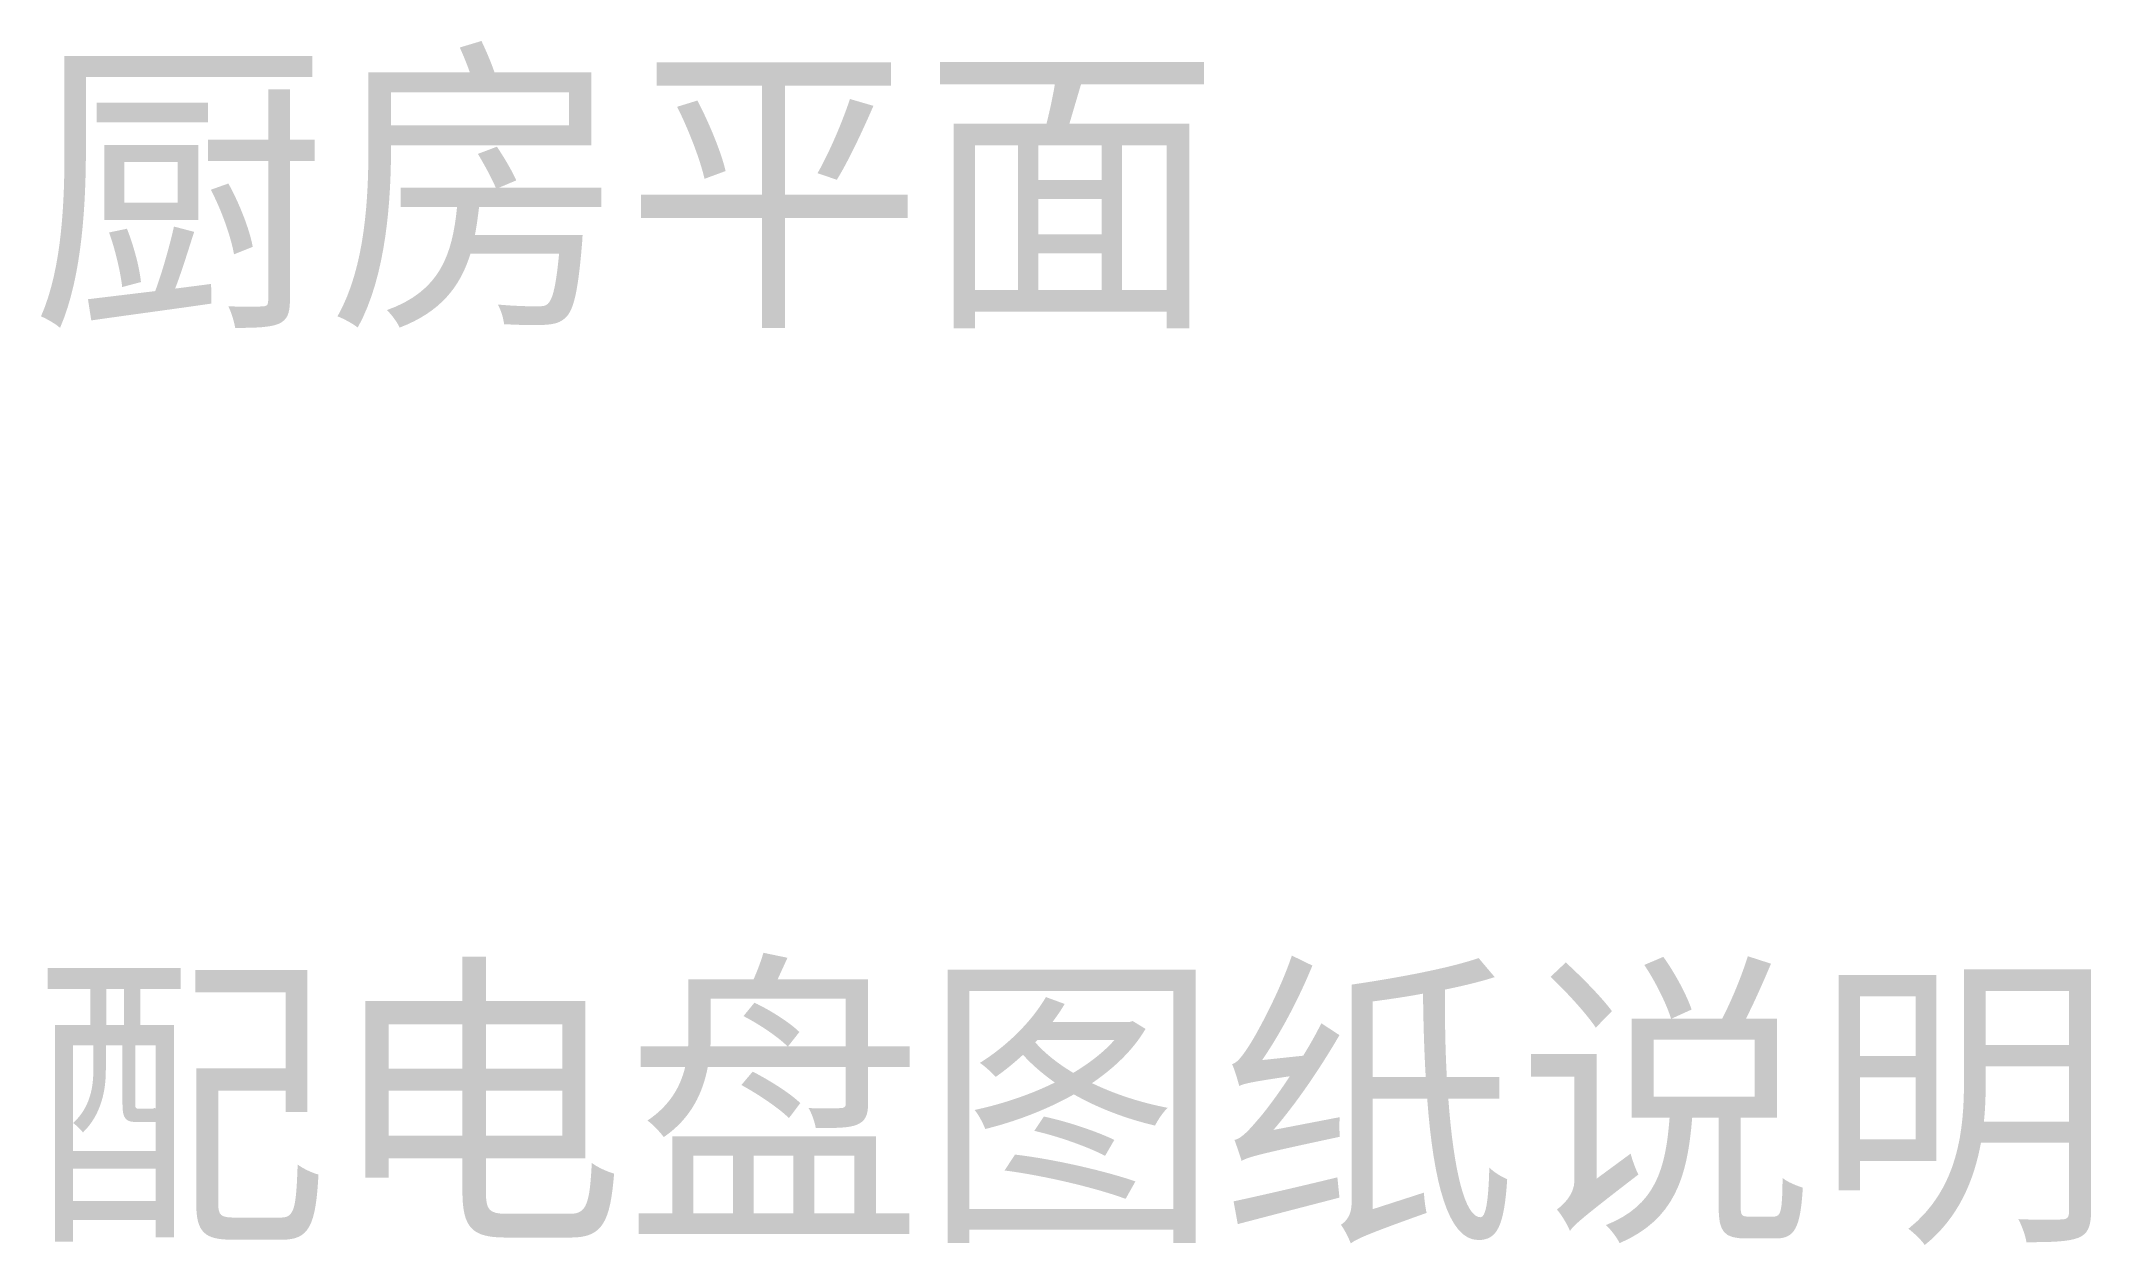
# Model space of a CAD drawing. Extents: x 0.1 to 22.5, y -0.3 to 12.9.
import ezdxf

# ---------------------------------------------------------------- set-up
doc = ezdxf.new("R2010")
doc.units = 0

msp = doc.modelspace()

# ---------------------------------------------------------------- texts
for s, p in [('厨房平面', (0, 10)), ('配电盘图纸说明', (0, 0))]:
    msp.add_text(s, height=2.5).set_placement(p)

doc.saveas('drawing.dxf')
